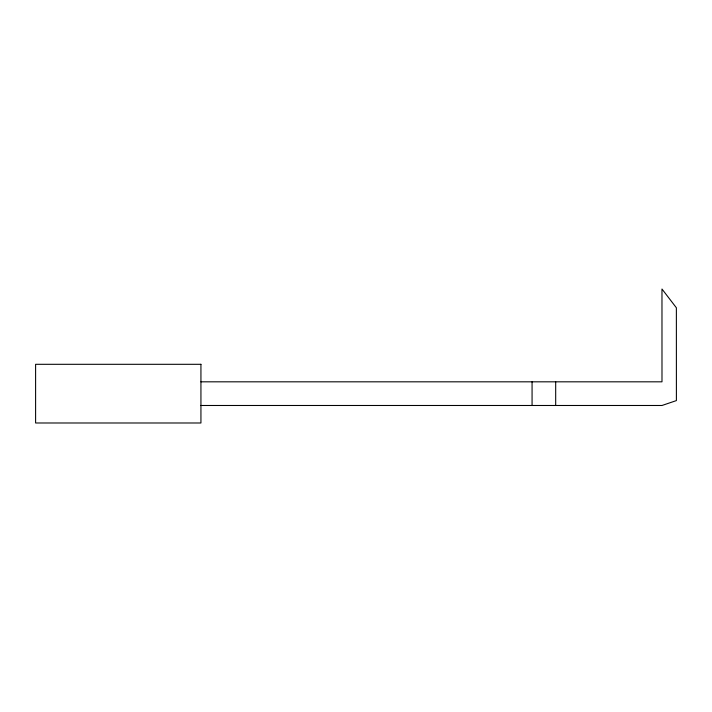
<?xml version="1.0" encoding="UTF-8"?>
<svg xmlns="http://www.w3.org/2000/svg" width="712" height="712" viewBox="0 0 712 712"><rect width="100%" height="100%" fill="white"/><g stroke="black" fill="none" stroke-linecap="round" stroke-linejoin="round"><path stroke-width="1.07" d="M200.935 381.819L661.991 381.819L661.973 289.01L676.373 307.78L676.4 400.589L661.991 405.484L200.935 405.484M555.689 381.819L555.689 405.484M532.069 381.819L532.069 405.484M200.935 364.304L35.6 364.304L35.6 422.99L200.935 422.99L200.935 364.304"/></g></svg>
